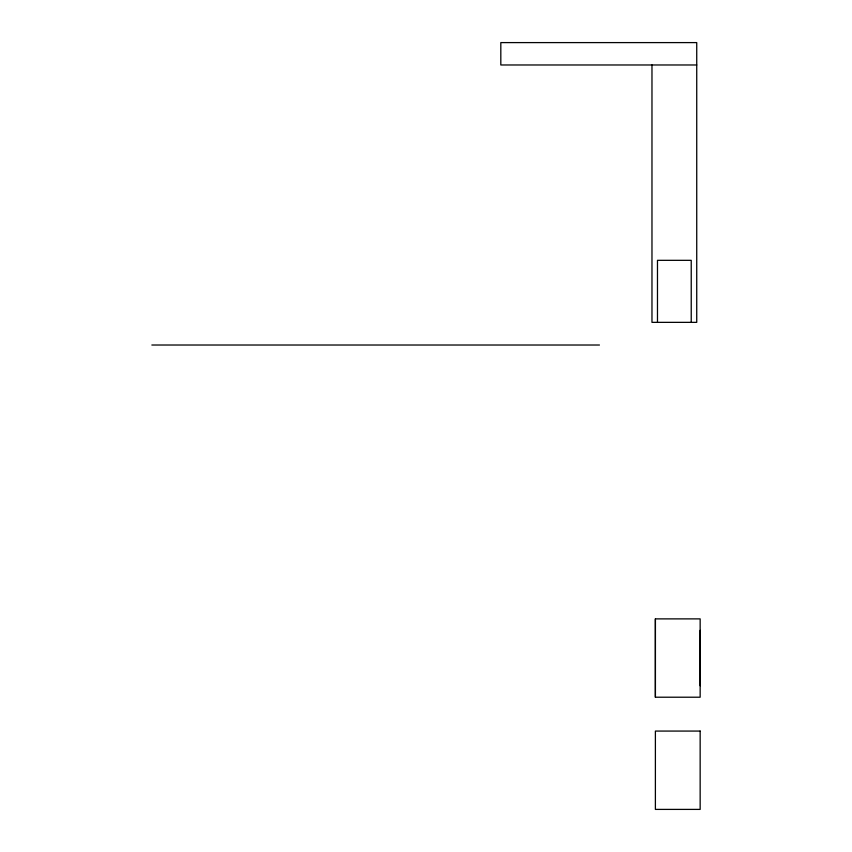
<?xml version="1.0" encoding="UTF-8"?>
<svg xmlns="http://www.w3.org/2000/svg" width="852" height="852" viewBox="0 0 852 852"><rect width="100%" height="100%" fill="white"/><g stroke="black" fill="none" stroke-linecap="round" stroke-linejoin="round"><path stroke-width="1.28" d="M655.39 697.213L655.39 618.882L700.152 618.882L700.152 697.213L655.39 697.213L655.39 618.882M700.152 685.743L700.152 630.352M696.734 64.976L500.816 64.976L500.816 42.6L696.734 42.6L696.734 322.354L651.972 322.354L651.972 64.976M151.848 345.017L599.446 345.017M691.228 322.354L691.228 260.329L657.478 260.329L657.478 322.354M700.152 731.069L655.39 731.069L655.39 809.4L700.152 809.4L700.152 731.069"/></g></svg>
